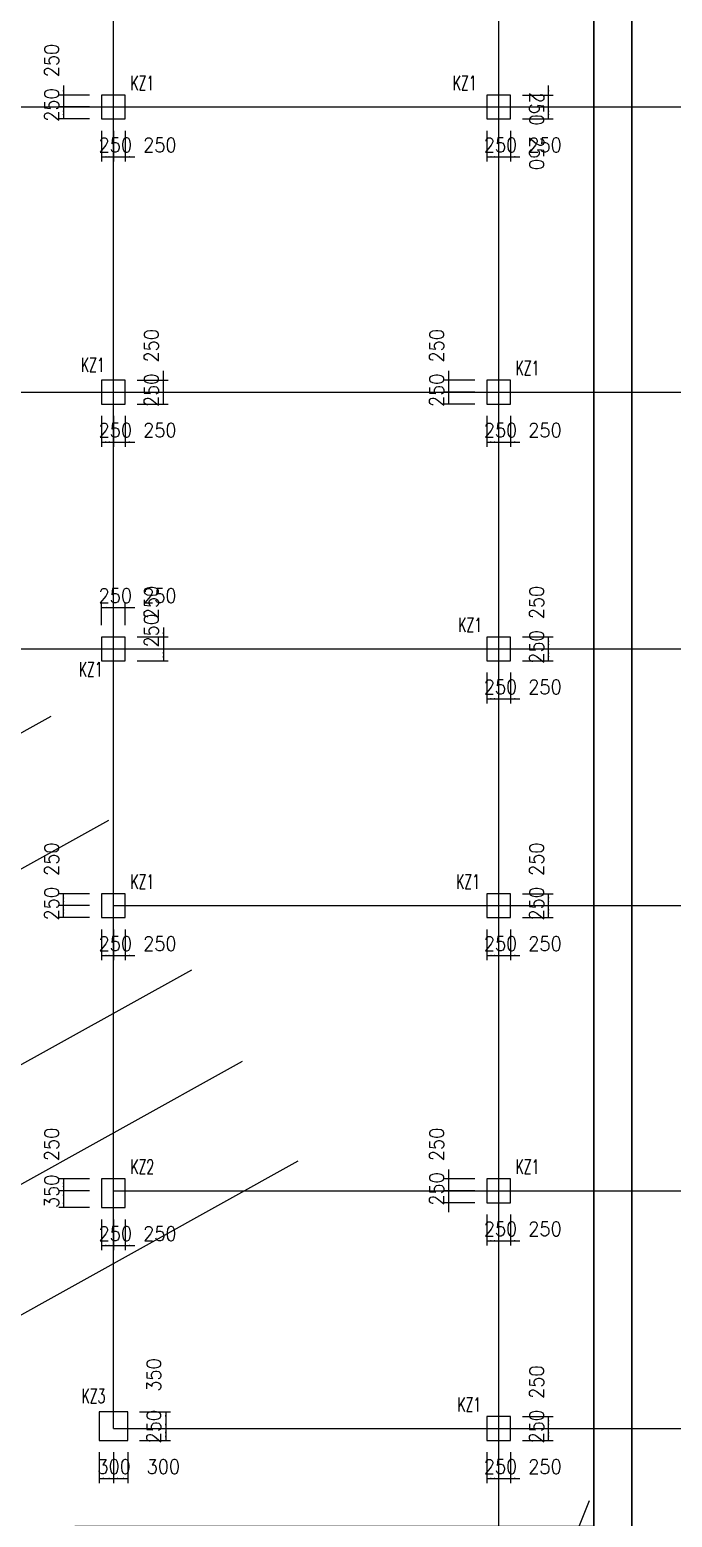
# Model space of a CAD drawing. Extents: x 387171 to 699106, y 11966 to 245688.
# Drawn here: x 522899 to 536410, y 98222 to 129511 of the extents above; entities that cross this region are included whole.
import ezdxf

# ---------------------------------------------------------------- set-up
doc = ezdxf.new("R2010")
doc.units = 0
doc.header["$LTSCALE"] = 100
doc.header["$MEASUREMENT"] = 0
for name, color, linetype in [('COLU', 7, 'Continuous'), ('DIM', 3, 'Continuous'), ('DOTE', 253, 'Continuous'), ('h后浇带', 51, 'Continuous'), ('NUM', 7, 'Continuous')]:
    doc.layers.add(name, color=color, linetype=linetype)
doc.styles.get("Standard").update_dxf_attribs({"font": 'standard'})
doc.dimstyles.get("Standard").update_dxf_attribs({"dimtxt": 300, "dimasz": 100, "dimexe": 100, "dimexo": 250, "dimgap": 100, "dimtad": 0, "dimtoh": 1, "dimdec": 0, "dimdsep": 46, "dimcen": 0.09, "dimclrt": 7, "dimadec": 0, "dimazin": 0, "dimtfac": 1, "dimtdec": 4, "dimtofl": 0, "dimtmove": 0, "dimatfit": 3, "dimfxl": 1, "dimtolj": 1, "dimtzin": 0, "dimarcsym": 0})

# ---------------------------------------------------------------- blocks, each defined once
blk = doc.blocks.new('*D3805')
at = {"layer": 'DIM', "color": 0, "linetype": 'ByBlock', "lineweight": -2}
for p, q in [((523608, 128338), (523608, 127688)), ((524158, 128138), (523508, 128138)), ((524158, 127888), (523508, 127888))]:
    blk.add_line(p, q, dxfattribs=at)
for points in [[(523608, 128138), (523591, 128238), (523625, 128238)], [(523608, 127888), (523625, 127788), (523591, 127788)]]:
    blk.add_solid(points, dxfattribs=at)
at = {"layer": 'DIM', "color": 7, "linetype": 'Continuous', "lineweight": -2, "insert": (523358, 128864), "char_height": 300, "width": 566.67, "attachment_point": 5, "rotation": 90}
blk.add_mtext('250', dxfattribs=at)
blk = doc.blocks.new('*D125')
at = {"layer": 'DIM', "color": 0, "linetype": 'ByBlock', "lineweight": -2}
for p, q in [((524158, 127888), (523508, 127888)), ((523608, 127888), (523608, 127638)), ((524158, 127638), (523508, 127638))]:
    blk.add_line(p, q, dxfattribs=at)
for points in [[(523608, 127888), (523625, 127788), (523591, 127788)], [(523608, 127638), (523591, 127738), (523625, 127738)]]:
    blk.add_solid(points, dxfattribs=at)
at = {"layer": 'DIM', "color": 7, "linetype": 'Continuous', "lineweight": -2, "insert": (523358, 127928), "char_height": 300, "width": 566.67, "attachment_point": 5, "rotation": 90}
blk.add_mtext('250', dxfattribs=at)
blk = doc.blocks.new('*D318')
at = {"layer": 'DIM', "color": 0, "linetype": 'ByBlock', "lineweight": -2}
for p, q in [((524408, 127388), (524408, 126738)), ((524658, 127388), (524658, 126738)), ((524408, 126838), (524658, 126838))]:
    blk.add_line(p, q, dxfattribs=at)
for points in [[(524408, 126838), (524508, 126855), (524508, 126821)], [(524658, 126838), (524558, 126821), (524558, 126855)]]:
    blk.add_solid(points, dxfattribs=at)
at = {"layer": 'DIM', "color": 7, "linetype": 'Continuous', "lineweight": -2, "insert": (524698, 127088), "char_height": 300, "width": 566.67, "attachment_point": 5}
blk.add_mtext('250', dxfattribs=at)
blk = doc.blocks.new('*D4493')
at = {"layer": 'DIM', "color": 0, "linetype": 'ByBlock', "lineweight": -2}
for p, q in [((524658, 127388), (524658, 126738)), ((524908, 127388), (524908, 126738)), ((524458, 126838), (525108, 126838))]:
    blk.add_line(p, q, dxfattribs=at)
for points in [[(524658, 126838), (524558, 126821), (524558, 126855)], [(524908, 126838), (525008, 126855), (525008, 126821)]]:
    blk.add_solid(points, dxfattribs=at)
at = {"layer": 'DIM', "color": 7, "linetype": 'Continuous', "lineweight": -2, "insert": (525634, 127088), "char_height": 300, "width": 566.67, "attachment_point": 5}
blk.add_mtext('250', dxfattribs=at)
blk = doc.blocks.new('*D819')
at = {"layer": 'DIM', "color": 0, "linetype": 'ByBlock', "lineweight": -2}
for p, q in [((532508, 127388), (532508, 126738)), ((532758, 127388), (532758, 126738)), ((532508, 126838), (532758, 126838))]:
    blk.add_line(p, q, dxfattribs=at)
for points in [[(532508, 126838), (532608, 126855), (532608, 126821)], [(532758, 126838), (532658, 126821), (532658, 126855)]]:
    blk.add_solid(points, dxfattribs=at)
at = {"layer": 'DIM', "color": 7, "linetype": 'Continuous', "lineweight": -2, "insert": (532798, 127088), "char_height": 300, "width": 566.67, "attachment_point": 5}
blk.add_mtext('250', dxfattribs=at)
blk = doc.blocks.new('*D449')
at = {"layer": 'DIM', "color": 0, "linetype": 'ByBlock', "lineweight": -2}
for p, q in [((532758, 127388), (532758, 126738)), ((533008, 127388), (533008, 126738)), ((532558, 126838), (533208, 126838))]:
    blk.add_line(p, q, dxfattribs=at)
for points in [[(532758, 126838), (532658, 126821), (532658, 126855)], [(533008, 126838), (533108, 126855), (533108, 126821)]]:
    blk.add_solid(points, dxfattribs=at)
at = {"layer": 'DIM', "color": 7, "linetype": 'Continuous', "lineweight": -2, "insert": (533734, 127088), "char_height": 300, "width": 566.67, "attachment_point": 5}
blk.add_mtext('250', dxfattribs=at)
blk = doc.blocks.new('*D1213')
at = {"layer": 'DIM', "color": 0, "linetype": 'ByBlock', "lineweight": -2}
for p, q in [((533258, 127888), (533908, 127888)), ((533808, 127638), (533808, 127888)), ((533258, 127638), (533908, 127638))]:
    blk.add_line(p, q, dxfattribs=at)
for points in [[(533808, 127888), (533825, 127788), (533791, 127788)], [(533808, 127638), (533791, 127738), (533825, 127738)]]:
    blk.add_solid(points, dxfattribs=at)
at = {"layer": 'DIM', "color": 7, "linetype": 'Continuous', "lineweight": -2, "insert": (533558, 126912), "char_height": 300, "width": 566.67, "attachment_point": 5, "rotation": 270}
blk.add_mtext('250', dxfattribs=at)
blk = doc.blocks.new('*D959')
at = {"layer": 'DIM', "color": 0, "linetype": 'ByBlock', "lineweight": -2}
for p, q in [((533808, 127688), (533808, 128338)), ((533258, 128138), (533908, 128138)), ((533258, 127888), (533908, 127888))]:
    blk.add_line(p, q, dxfattribs=at)
for points in [[(533808, 128138), (533791, 128238), (533825, 128238)], [(533808, 127888), (533825, 127788), (533791, 127788)]]:
    blk.add_solid(points, dxfattribs=at)
at = {"layer": 'DIM', "color": 7, "linetype": 'Continuous', "lineweight": -2, "insert": (533558, 127848), "char_height": 300, "width": 566.67, "attachment_point": 5, "rotation": 270}
blk.add_mtext('250', dxfattribs=at)
blk = doc.blocks.new('*D3702')
at = {"layer": 'DIM', "color": 0, "linetype": 'ByBlock', "lineweight": -2}
for p, q in [((524408, 121388), (524408, 120738)), ((524658, 121388), (524658, 120738)), ((524408, 120838), (524658, 120838))]:
    blk.add_line(p, q, dxfattribs=at)
for points in [[(524408, 120838), (524508, 120855), (524508, 120821)], [(524658, 120838), (524558, 120821), (524558, 120855)]]:
    blk.add_solid(points, dxfattribs=at)
at = {"layer": 'DIM', "color": 7, "linetype": 'Continuous', "lineweight": -2, "insert": (524698, 121088), "char_height": 300, "width": 566.67, "attachment_point": 5}
blk.add_mtext('250', dxfattribs=at)
blk = doc.blocks.new('*D3885')
at = {"layer": 'DIM', "color": 0, "linetype": 'ByBlock', "lineweight": -2}
for p, q in [((524658, 121388), (524658, 120738)), ((524908, 121388), (524908, 120738)), ((524458, 120838), (525108, 120838))]:
    blk.add_line(p, q, dxfattribs=at)
for points in [[(524658, 120838), (524558, 120821), (524558, 120855)], [(524908, 120838), (525008, 120855), (525008, 120821)]]:
    blk.add_solid(points, dxfattribs=at)
at = {"layer": 'DIM', "color": 7, "linetype": 'Continuous', "lineweight": -2, "insert": (525634, 121088), "char_height": 300, "width": 566.67, "attachment_point": 5}
blk.add_mtext('250', dxfattribs=at)
blk = doc.blocks.new('*D3645')
at = {"layer": 'DIM', "color": 0, "linetype": 'ByBlock', "lineweight": -2}
for p, q in [((525158, 121888), (525808, 121888)), ((525708, 121638), (525708, 121888)), ((525158, 121638), (525808, 121638))]:
    blk.add_line(p, q, dxfattribs=at)
for points in [[(525708, 121888), (525725, 121788), (525691, 121788)], [(525708, 121638), (525691, 121738), (525725, 121738)]]:
    blk.add_solid(points, dxfattribs=at)
at = {"layer": 'DIM', "color": 7, "linetype": 'Continuous', "lineweight": -2, "insert": (525458, 121928), "char_height": 300, "width": 566.67, "attachment_point": 5, "rotation": 90}
blk.add_mtext('250', dxfattribs=at)
blk = doc.blocks.new('*D4390')
at = {"layer": 'DIM', "color": 0, "linetype": 'ByBlock', "lineweight": -2}
for p, q in [((525158, 122138), (525808, 122138)), ((525708, 121688), (525708, 122338)), ((525158, 121888), (525808, 121888))]:
    blk.add_line(p, q, dxfattribs=at)
for points in [[(525708, 122138), (525691, 122238), (525725, 122238)], [(525708, 121888), (525725, 121788), (525691, 121788)]]:
    blk.add_solid(points, dxfattribs=at)
at = {"layer": 'DIM', "color": 7, "linetype": 'Continuous', "lineweight": -2, "insert": (525458, 122864), "char_height": 300, "width": 566.67, "attachment_point": 5, "rotation": 90}
blk.add_mtext('250', dxfattribs=at)
blk = doc.blocks.new('*D4157')
at = {"layer": 'DIM', "color": 0, "linetype": 'ByBlock', "lineweight": -2}
for p, q in [((532258, 122138), (531608, 122138)), ((531708, 122338), (531708, 121688)), ((532258, 121888), (531608, 121888))]:
    blk.add_line(p, q, dxfattribs=at)
for points in [[(531708, 122138), (531691, 122238), (531725, 122238)], [(531708, 121888), (531725, 121788), (531691, 121788)]]:
    blk.add_solid(points, dxfattribs=at)
at = {"layer": 'DIM', "color": 7, "linetype": 'Continuous', "lineweight": -2, "insert": (531458, 122864), "char_height": 300, "width": 566.67, "attachment_point": 5, "rotation": 90}
blk.add_mtext('250', dxfattribs=at)
blk = doc.blocks.new('*D350')
at = {"layer": 'DIM', "color": 0, "linetype": 'ByBlock', "lineweight": -2}
for p, q in [((532258, 121888), (531608, 121888)), ((531708, 121888), (531708, 121638)), ((532258, 121638), (531608, 121638))]:
    blk.add_line(p, q, dxfattribs=at)
for points in [[(531708, 121888), (531725, 121788), (531691, 121788)], [(531708, 121638), (531691, 121738), (531725, 121738)]]:
    blk.add_solid(points, dxfattribs=at)
at = {"layer": 'DIM', "color": 7, "linetype": 'Continuous', "lineweight": -2, "insert": (531458, 121928), "char_height": 300, "width": 566.67, "attachment_point": 5, "rotation": 90}
blk.add_mtext('250', dxfattribs=at)
blk = doc.blocks.new('*D4525')
at = {"layer": 'DIM', "color": 0, "linetype": 'ByBlock', "lineweight": -2}
for p, q in [((532508, 121388), (532508, 120738)), ((532758, 121388), (532758, 120738)), ((532508, 120838), (532758, 120838))]:
    blk.add_line(p, q, dxfattribs=at)
for points in [[(532508, 120838), (532608, 120855), (532608, 120821)], [(532758, 120838), (532658, 120821), (532658, 120855)]]:
    blk.add_solid(points, dxfattribs=at)
at = {"layer": 'DIM', "color": 7, "linetype": 'Continuous', "lineweight": -2, "insert": (532798, 121088), "char_height": 300, "width": 566.67, "attachment_point": 5}
blk.add_mtext('250', dxfattribs=at)
blk = doc.blocks.new('*D833')
at = {"layer": 'DIM', "color": 0, "linetype": 'ByBlock', "lineweight": -2}
for p, q in [((532758, 121388), (532758, 120738)), ((533008, 121388), (533008, 120738)), ((532558, 120838), (533208, 120838))]:
    blk.add_line(p, q, dxfattribs=at)
for points in [[(532758, 120838), (532658, 120821), (532658, 120855)], [(533008, 120838), (533108, 120855), (533108, 120821)]]:
    blk.add_solid(points, dxfattribs=at)
at = {"layer": 'DIM', "color": 7, "linetype": 'Continuous', "lineweight": -2, "insert": (533734, 121088), "char_height": 300, "width": 566.67, "attachment_point": 5}
blk.add_mtext('250', dxfattribs=at)
blk = doc.blocks.new('*D1030')
at = {"layer": 'DIM', "color": 0, "linetype": 'ByBlock', "lineweight": -2}
for p, q in [((525158, 116738), (525808, 116738)), ((525708, 116938), (525708, 116288)), ((525158, 116488), (525808, 116488))]:
    blk.add_line(p, q, dxfattribs=at)
for points in [[(525708, 116738), (525691, 116838), (525725, 116838)], [(525708, 116488), (525725, 116388), (525691, 116388)]]:
    blk.add_solid(points, dxfattribs=at)
at = {"layer": 'DIM', "color": 7, "linetype": 'Continuous', "lineweight": -2, "insert": (525458, 117464), "char_height": 300, "width": 566.67, "attachment_point": 5, "rotation": 90}
blk.add_mtext('250', dxfattribs=at)
blk = doc.blocks.new('*D657')
at = {"layer": 'DIM', "color": 0, "linetype": 'ByBlock', "lineweight": -2}
for p, q in [((525158, 116488), (525808, 116488)), ((525708, 116488), (525708, 116238)), ((525158, 116238), (525808, 116238))]:
    blk.add_line(p, q, dxfattribs=at)
for points in [[(525708, 116488), (525725, 116388), (525691, 116388)], [(525708, 116238), (525691, 116338), (525725, 116338)]]:
    blk.add_solid(points, dxfattribs=at)
at = {"layer": 'DIM', "color": 7, "linetype": 'Continuous', "lineweight": -2, "insert": (525458, 116871), "char_height": 300, "width": 566.67, "attachment_point": 5, "rotation": 90}
blk.add_mtext('250', dxfattribs=at)
blk = doc.blocks.new('*D1551')
at = {"layer": 'DIM', "color": 0, "linetype": 'ByBlock', "lineweight": -2}
for p, q in [((524408, 116988), (524408, 117456)), ((524408, 117356), (524658, 117356)), ((524658, 116988), (524658, 117456))]:
    blk.add_line(p, q, dxfattribs=at)
for points in [[(524408, 117356), (524508, 117373), (524508, 117340)], [(524658, 117356), (524558, 117340), (524558, 117373)]]:
    blk.add_solid(points, dxfattribs=at)
at = {"layer": 'DIM', "color": 7, "linetype": 'Continuous', "lineweight": -2, "insert": (524698, 117606), "char_height": 300, "width": 566.67, "attachment_point": 5}
blk.add_mtext('250', dxfattribs=at)
blk = doc.blocks.new('*D1171')
at = {"layer": 'DIM', "color": 0, "linetype": 'ByBlock', "lineweight": -2}
for p, q in [((524458, 117356), (525108, 117356)), ((524658, 116988), (524658, 117456)), ((524908, 116988), (524908, 117456))]:
    blk.add_line(p, q, dxfattribs=at)
for points in [[(524658, 117356), (524558, 117340), (524558, 117373)], [(524908, 117356), (525008, 117373), (525008, 117340)]]:
    blk.add_solid(points, dxfattribs=at)
at = {"layer": 'DIM', "color": 7, "linetype": 'Continuous', "lineweight": -2, "insert": (525634, 117606), "char_height": 300, "width": 566.67, "attachment_point": 5}
blk.add_mtext('250', dxfattribs=at)
blk = doc.blocks.new('*D2079')
at = {"layer": 'DIM', "color": 0, "linetype": 'ByBlock', "lineweight": -2}
for p, q in [((532508, 115988), (532508, 115338)), ((532758, 115988), (532758, 115338)), ((532508, 115438), (532758, 115438))]:
    blk.add_line(p, q, dxfattribs=at)
for points in [[(532508, 115438), (532608, 115455), (532608, 115421)], [(532758, 115438), (532658, 115421), (532658, 115455)]]:
    blk.add_solid(points, dxfattribs=at)
at = {"layer": 'DIM', "color": 7, "linetype": 'Continuous', "lineweight": -2, "insert": (532798, 115688), "char_height": 300, "width": 566.67, "attachment_point": 5}
blk.add_mtext('250', dxfattribs=at)
blk = doc.blocks.new('*D1676')
at = {"layer": 'DIM', "color": 0, "linetype": 'ByBlock', "lineweight": -2}
for p, q in [((532758, 115988), (532758, 115338)), ((533008, 115988), (533008, 115338)), ((532558, 115438), (533208, 115438))]:
    blk.add_line(p, q, dxfattribs=at)
for points in [[(532758, 115438), (532658, 115421), (532658, 115455)], [(533008, 115438), (533108, 115455), (533108, 115421)]]:
    blk.add_solid(points, dxfattribs=at)
at = {"layer": 'DIM', "color": 7, "linetype": 'Continuous', "lineweight": -2, "insert": (533734, 115688), "char_height": 300, "width": 566.67, "attachment_point": 5}
blk.add_mtext('250', dxfattribs=at)
blk = doc.blocks.new('*D1882')
at = {"layer": 'DIM', "color": 0, "linetype": 'ByBlock', "lineweight": -2}
for p, q in [((533258, 116488), (533908, 116488)), ((533808, 116238), (533808, 116488)), ((533258, 116238), (533908, 116238))]:
    blk.add_line(p, q, dxfattribs=at)
for points in [[(533808, 116488), (533825, 116388), (533791, 116388)], [(533808, 116238), (533791, 116338), (533825, 116338)]]:
    blk.add_solid(points, dxfattribs=at)
at = {"layer": 'DIM', "color": 7, "linetype": 'Continuous', "lineweight": -2, "insert": (533558, 116528), "char_height": 300, "width": 566.67, "attachment_point": 5, "rotation": 90}
blk.add_mtext('250', dxfattribs=at)
blk = doc.blocks.new('*D2788')
at = {"layer": 'DIM', "color": 0, "linetype": 'ByBlock', "lineweight": -2}
for p, q in [((533258, 116738), (533908, 116738)), ((533808, 116488), (533808, 116738)), ((533258, 116488), (533908, 116488))]:
    blk.add_line(p, q, dxfattribs=at)
for points in [[(533808, 116738), (533825, 116638), (533791, 116638)], [(533808, 116488), (533791, 116588), (533825, 116588)]]:
    blk.add_solid(points, dxfattribs=at)
at = {"layer": 'DIM', "color": 7, "linetype": 'Continuous', "lineweight": -2, "insert": (533558, 117464), "char_height": 300, "width": 566.67, "attachment_point": 5, "rotation": 90}
blk.add_mtext('250', dxfattribs=at)
blk = doc.blocks.new('*D2791')
at = {"layer": 'DIM', "color": 0, "linetype": 'ByBlock', "lineweight": -2}
for p, q in [((524408, 110588), (524408, 109938)), ((524658, 110588), (524658, 109938)), ((524408, 110038), (524658, 110038))]:
    blk.add_line(p, q, dxfattribs=at)
for points in [[(524408, 110038), (524508, 110055), (524508, 110021)], [(524658, 110038), (524558, 110021), (524558, 110055)]]:
    blk.add_solid(points, dxfattribs=at)
at = {"layer": 'DIM', "color": 7, "linetype": 'Continuous', "lineweight": -2, "insert": (524698, 110288), "char_height": 300, "width": 566.67, "attachment_point": 5}
blk.add_mtext('250', dxfattribs=at)
blk = doc.blocks.new('*D2537')
at = {"layer": 'DIM', "color": 0, "linetype": 'ByBlock', "lineweight": -2}
for p, q in [((524658, 110588), (524658, 109938)), ((524908, 110588), (524908, 109938)), ((524458, 110038), (525108, 110038))]:
    blk.add_line(p, q, dxfattribs=at)
for points in [[(524658, 110038), (524558, 110021), (524558, 110055)], [(524908, 110038), (525008, 110055), (525008, 110021)]]:
    blk.add_solid(points, dxfattribs=at)
at = {"layer": 'DIM', "color": 7, "linetype": 'Continuous', "lineweight": -2, "insert": (525634, 110288), "char_height": 300, "width": 566.67, "attachment_point": 5}
blk.add_mtext('250', dxfattribs=at)
blk = doc.blocks.new('*D3299')
at = {"layer": 'DIM', "color": 0, "linetype": 'ByBlock', "lineweight": -2}
for p, q in [((524158, 111088), (523508, 111088)), ((523608, 110838), (523608, 111088)), ((524158, 110838), (523508, 110838))]:
    blk.add_line(p, q, dxfattribs=at)
for points in [[(523608, 111088), (523625, 110988), (523591, 110988)], [(523608, 110838), (523591, 110938), (523625, 110938)]]:
    blk.add_solid(points, dxfattribs=at)
at = {"layer": 'DIM', "color": 7, "linetype": 'Continuous', "lineweight": -2, "insert": (523358, 111128), "char_height": 300, "width": 566.67, "attachment_point": 5, "rotation": 90}
blk.add_mtext('250', dxfattribs=at)
blk = doc.blocks.new('*D3071')
at = {"layer": 'DIM', "color": 0, "linetype": 'ByBlock', "lineweight": -2}
for p, q in [((524158, 111338), (523508, 111338)), ((524158, 111088), (523508, 111088)), ((523608, 111088), (523608, 111338))]:
    blk.add_line(p, q, dxfattribs=at)
for points in [[(523608, 111338), (523625, 111238), (523591, 111238)], [(523608, 111088), (523591, 111188), (523625, 111188)]]:
    blk.add_solid(points, dxfattribs=at)
at = {"layer": 'DIM', "color": 7, "linetype": 'Continuous', "lineweight": -2, "insert": (523358, 112064), "char_height": 300, "width": 566.67, "attachment_point": 5, "rotation": 90}
blk.add_mtext('250', dxfattribs=at)
blk = doc.blocks.new('*D3254')
at = {"layer": 'DIM', "color": 0, "linetype": 'ByBlock', "lineweight": -2}
for p, q in [((532508, 110588), (532508, 109938)), ((532758, 110588), (532758, 109938)), ((532508, 110038), (532758, 110038))]:
    blk.add_line(p, q, dxfattribs=at)
for points in [[(532508, 110038), (532608, 110055), (532608, 110021)], [(532758, 110038), (532658, 110021), (532658, 110055)]]:
    blk.add_solid(points, dxfattribs=at)
at = {"layer": 'DIM', "color": 7, "linetype": 'Continuous', "lineweight": -2, "insert": (532798, 110288), "char_height": 300, "width": 566.67, "attachment_point": 5}
blk.add_mtext('250', dxfattribs=at)
blk = doc.blocks.new('*D4001')
at = {"layer": 'DIM', "color": 0, "linetype": 'ByBlock', "lineweight": -2}
for p, q in [((532758, 110588), (532758, 109938)), ((533008, 110588), (533008, 109938)), ((532558, 110038), (533208, 110038))]:
    blk.add_line(p, q, dxfattribs=at)
for points in [[(532758, 110038), (532658, 110021), (532658, 110055)], [(533008, 110038), (533108, 110055), (533108, 110021)]]:
    blk.add_solid(points, dxfattribs=at)
at = {"layer": 'DIM', "color": 7, "linetype": 'Continuous', "lineweight": -2, "insert": (533734, 110288), "char_height": 300, "width": 566.67, "attachment_point": 5}
blk.add_mtext('250', dxfattribs=at)
blk = doc.blocks.new('*D3755')
at = {"layer": 'DIM', "color": 0, "linetype": 'ByBlock', "lineweight": -2}
for p, q in [((533258, 111088), (533908, 111088)), ((533808, 110838), (533808, 111088)), ((533258, 110838), (533908, 110838))]:
    blk.add_line(p, q, dxfattribs=at)
for points in [[(533808, 111088), (533825, 110988), (533791, 110988)], [(533808, 110838), (533791, 110938), (533825, 110938)]]:
    blk.add_solid(points, dxfattribs=at)
at = {"layer": 'DIM', "color": 7, "linetype": 'Continuous', "lineweight": -2, "insert": (533558, 111128), "char_height": 300, "width": 566.67, "attachment_point": 5, "rotation": 90}
blk.add_mtext('250', dxfattribs=at)
blk = doc.blocks.new('*D4497')
at = {"layer": 'DIM', "color": 0, "linetype": 'ByBlock', "lineweight": -2}
for p, q in [((533258, 111338), (533908, 111338)), ((533258, 111088), (533908, 111088)), ((533808, 111088), (533808, 111338))]:
    blk.add_line(p, q, dxfattribs=at)
for points in [[(533808, 111338), (533825, 111238), (533791, 111238)], [(533808, 111088), (533791, 111188), (533825, 111188)]]:
    blk.add_solid(points, dxfattribs=at)
at = {"layer": 'DIM', "color": 7, "linetype": 'Continuous', "lineweight": -2, "insert": (533558, 112064), "char_height": 300, "width": 566.67, "attachment_point": 5, "rotation": 90}
blk.add_mtext('250', dxfattribs=at)
blk = doc.blocks.new('*D788')
at = {"layer": 'DIM', "color": 0, "linetype": 'ByBlock', "lineweight": -2}
for p, q in [((524158, 105338), (523508, 105338)), ((523608, 105338), (523608, 105088)), ((524158, 105088), (523508, 105088))]:
    blk.add_line(p, q, dxfattribs=at)
for points in [[(523608, 105338), (523625, 105238), (523591, 105238)], [(523608, 105088), (523591, 105188), (523625, 105188)]]:
    blk.add_solid(points, dxfattribs=at)
at = {"layer": 'DIM', "color": 7, "linetype": 'Continuous', "lineweight": -2, "insert": (523358, 106064), "char_height": 300, "width": 566.67, "attachment_point": 5, "rotation": 90}
blk.add_mtext('250', dxfattribs=at)
blk = doc.blocks.new('*D1702')
at = {"layer": 'DIM', "color": 0, "linetype": 'ByBlock', "lineweight": -2}
for p, q in [((524158, 105088), (523508, 105088)), ((523608, 105088), (523608, 104738)), ((524158, 104738), (523508, 104738))]:
    blk.add_line(p, q, dxfattribs=at)
for points in [[(523608, 105088), (523625, 104988), (523591, 104988)], [(523608, 104738), (523591, 104838), (523625, 104838)]]:
    blk.add_solid(points, dxfattribs=at)
at = {"layer": 'DIM', "color": 7, "linetype": 'Continuous', "lineweight": -2, "insert": (523358, 105078), "char_height": 300, "width": 566.67, "attachment_point": 5, "rotation": 90}
blk.add_mtext('350', dxfattribs=at)
blk = doc.blocks.new('*D1316')
at = {"layer": 'DIM', "color": 0, "linetype": 'ByBlock', "lineweight": -2}
for p, q in [((524408, 104488), (524408, 103838)), ((524658, 104488), (524658, 103838)), ((524408, 103938), (524658, 103938))]:
    blk.add_line(p, q, dxfattribs=at)
for points in [[(524408, 103938), (524508, 103955), (524508, 103921)], [(524658, 103938), (524558, 103921), (524558, 103955)]]:
    blk.add_solid(points, dxfattribs=at)
at = {"layer": 'DIM', "color": 7, "linetype": 'Continuous', "lineweight": -2, "insert": (524698, 104188), "char_height": 300, "width": 566.67, "attachment_point": 5}
blk.add_mtext('250', dxfattribs=at)
blk = doc.blocks.new('*D2239')
at = {"layer": 'DIM', "color": 0, "linetype": 'ByBlock', "lineweight": -2}
for p, q in [((524658, 104488), (524658, 103838)), ((524908, 104488), (524908, 103838)), ((524458, 103938), (525108, 103938))]:
    blk.add_line(p, q, dxfattribs=at)
for points in [[(524658, 103938), (524558, 103921), (524558, 103955)], [(524908, 103938), (525008, 103955), (525008, 103921)]]:
    blk.add_solid(points, dxfattribs=at)
at = {"layer": 'DIM', "color": 7, "linetype": 'Continuous', "lineweight": -2, "insert": (525634, 104188), "char_height": 300, "width": 566.67, "attachment_point": 5}
blk.add_mtext('250', dxfattribs=at)
blk = doc.blocks.new('*D2420')
at = {"layer": 'DIM', "color": 0, "linetype": 'ByBlock', "lineweight": -2}
for p, q in [((525208, 100438), (525858, 100438)), ((525758, 100438), (525758, 100088)), ((525208, 100088), (525858, 100088))]:
    blk.add_line(p, q, dxfattribs=at)
for points in [[(525758, 100438), (525775, 100338), (525741, 100338)], [(525758, 100088), (525741, 100188), (525775, 100188)]]:
    blk.add_solid(points, dxfattribs=at)
at = {"layer": 'DIM', "color": 7, "linetype": 'Continuous', "lineweight": -2, "insert": (525508, 101214), "char_height": 300, "width": 566.67, "attachment_point": 5, "rotation": 90}
blk.add_mtext('350', dxfattribs=at)
blk = doc.blocks.new('*D2040')
at = {"layer": 'DIM', "color": 0, "linetype": 'ByBlock', "lineweight": -2}
for p, q in [((525208, 100088), (525858, 100088)), ((525208, 99838), (525858, 99838)), ((525758, 100088), (525758, 99838))]:
    blk.add_line(p, q, dxfattribs=at)
for points in [[(525758, 100088), (525775, 99988), (525741, 99988)], [(525758, 99838), (525741, 99938), (525775, 99938)]]:
    blk.add_solid(points, dxfattribs=at)
at = {"layer": 'DIM', "color": 7, "linetype": 'Continuous', "lineweight": -2, "insert": (525508, 100128), "char_height": 300, "width": 566.67, "attachment_point": 5, "rotation": 90}
blk.add_mtext('250', dxfattribs=at)
blk = doc.blocks.new('*D2936')
at = {"layer": 'DIM', "color": 0, "linetype": 'ByBlock', "lineweight": -2}
for p, q in [((524358, 99588), (524358, 98938)), ((524658, 99588), (524658, 98938)), ((524358, 99038), (524658, 99038))]:
    blk.add_line(p, q, dxfattribs=at)
for points in [[(524358, 99038), (524458, 99055), (524458, 99021)], [(524658, 99038), (524558, 99021), (524558, 99055)]]:
    blk.add_solid(points, dxfattribs=at)
at = {"layer": 'DIM', "color": 7, "linetype": 'Continuous', "lineweight": -2, "insert": (524673, 99288), "char_height": 300, "width": 566.67, "attachment_point": 5}
blk.add_mtext('300', dxfattribs=at)
blk = doc.blocks.new('*D2538')
at = {"layer": 'DIM', "color": 0, "linetype": 'ByBlock', "lineweight": -2}
for p, q in [((524658, 99588), (524658, 98938)), ((524958, 99588), (524958, 98938)), ((524658, 99038), (524958, 99038))]:
    blk.add_line(p, q, dxfattribs=at)
for points in [[(524658, 99038), (524758, 99055), (524758, 99021)], [(524958, 99038), (524858, 99021), (524858, 99055)]]:
    blk.add_solid(points, dxfattribs=at)
at = {"layer": 'DIM', "color": 7, "linetype": 'Continuous', "lineweight": -2, "insert": (525709, 99288), "char_height": 300, "width": 566.67, "attachment_point": 5}
blk.add_mtext('300', dxfattribs=at)
blk = doc.blocks.new('*D938')
at = {"layer": 'DIM', "color": 0, "linetype": 'ByBlock', "lineweight": -2}
for p, q in [((531708, 105538), (531708, 104888)), ((532258, 105338), (531608, 105338)), ((532258, 105088), (531608, 105088))]:
    blk.add_line(p, q, dxfattribs=at)
for points in [[(531708, 105338), (531691, 105438), (531725, 105438)], [(531708, 105088), (531725, 104988), (531691, 104988)]]:
    blk.add_solid(points, dxfattribs=at)
at = {"layer": 'DIM', "color": 7, "linetype": 'Continuous', "lineweight": -2, "insert": (531458, 106064), "char_height": 300, "width": 566.67, "attachment_point": 5, "rotation": 90}
blk.add_mtext('250', dxfattribs=at)
blk = doc.blocks.new('*D1704')
at = {"layer": 'DIM', "color": 0, "linetype": 'ByBlock', "lineweight": -2}
for p, q in [((531708, 105288), (531708, 104638)), ((532258, 105088), (531608, 105088)), ((532258, 104838), (531608, 104838))]:
    blk.add_line(p, q, dxfattribs=at)
for points in [[(531708, 105088), (531691, 105188), (531725, 105188)], [(531708, 104838), (531725, 104738), (531691, 104738)]]:
    blk.add_solid(points, dxfattribs=at)
at = {"layer": 'DIM', "color": 7, "linetype": 'Continuous', "lineweight": -2, "insert": (531458, 105128), "char_height": 300, "width": 566.67, "attachment_point": 5, "rotation": 90}
blk.add_mtext('250', dxfattribs=at)
blk = doc.blocks.new('*D1320')
at = {"layer": 'DIM', "color": 0, "linetype": 'ByBlock', "lineweight": -2}
for p, q in [((532508, 104588), (532508, 103938)), ((532758, 104588), (532758, 103938)), ((532508, 104038), (532758, 104038))]:
    blk.add_line(p, q, dxfattribs=at)
for points in [[(532508, 104038), (532608, 104055), (532608, 104021)], [(532758, 104038), (532658, 104021), (532658, 104055)]]:
    blk.add_solid(points, dxfattribs=at)
at = {"layer": 'DIM', "color": 7, "linetype": 'Continuous', "lineweight": -2, "insert": (532798, 104288), "char_height": 300, "width": 566.67, "attachment_point": 5}
blk.add_mtext('250', dxfattribs=at)
blk = doc.blocks.new('*D2242')
at = {"layer": 'DIM', "color": 0, "linetype": 'ByBlock', "lineweight": -2}
for p, q in [((532758, 104588), (532758, 103938)), ((533008, 104588), (533008, 103938)), ((532558, 104038), (533208, 104038))]:
    blk.add_line(p, q, dxfattribs=at)
for points in [[(532758, 104038), (532658, 104021), (532658, 104055)], [(533008, 104038), (533108, 104055), (533108, 104021)]]:
    blk.add_solid(points, dxfattribs=at)
at = {"layer": 'DIM', "color": 7, "linetype": 'Continuous', "lineweight": -2, "insert": (533734, 104288), "char_height": 300, "width": 566.67, "attachment_point": 5}
blk.add_mtext('250', dxfattribs=at)
blk = doc.blocks.new('*D2424')
at = {"layer": 'DIM', "color": 0, "linetype": 'ByBlock', "lineweight": -2}
for p, q in [((532508, 99588), (532508, 98938)), ((532758, 99588), (532758, 98938)), ((532508, 99038), (532758, 99038))]:
    blk.add_line(p, q, dxfattribs=at)
for points in [[(532508, 99038), (532608, 99055), (532608, 99021)], [(532758, 99038), (532658, 99021), (532658, 99055)]]:
    blk.add_solid(points, dxfattribs=at)
at = {"layer": 'DIM', "color": 7, "linetype": 'Continuous', "lineweight": -2, "insert": (532798, 99288), "char_height": 300, "width": 566.67, "attachment_point": 5}
blk.add_mtext('250', dxfattribs=at)
blk = doc.blocks.new('*D2182')
at = {"layer": 'DIM', "color": 0, "linetype": 'ByBlock', "lineweight": -2}
for p, q in [((532758, 99588), (532758, 98938)), ((533008, 99588), (533008, 98938)), ((532558, 99038), (533208, 99038))]:
    blk.add_line(p, q, dxfattribs=at)
for points in [[(532758, 99038), (532658, 99021), (532658, 99055)], [(533008, 99038), (533108, 99055), (533108, 99021)]]:
    blk.add_solid(points, dxfattribs=at)
at = {"layer": 'DIM', "color": 7, "linetype": 'Continuous', "lineweight": -2, "insert": (533734, 99288), "char_height": 300, "width": 566.67, "attachment_point": 5}
blk.add_mtext('250', dxfattribs=at)
blk = doc.blocks.new('*D2939')
at = {"layer": 'DIM', "color": 0, "linetype": 'ByBlock', "lineweight": -2}
for p, q in [((533258, 100088), (533908, 100088)), ((533258, 99838), (533908, 99838)), ((533808, 99838), (533808, 100088))]:
    blk.add_line(p, q, dxfattribs=at)
for points in [[(533808, 100088), (533825, 99988), (533791, 99988)], [(533808, 99838), (533791, 99938), (533825, 99938)]]:
    blk.add_solid(points, dxfattribs=at)
at = {"layer": 'DIM', "color": 7, "linetype": 'Continuous', "lineweight": -2, "insert": (533558, 100128), "char_height": 300, "width": 566.67, "attachment_point": 5, "rotation": 90}
blk.add_mtext('250', dxfattribs=at)
blk = doc.blocks.new('*D2542')
at = {"layer": 'DIM', "color": 0, "linetype": 'ByBlock', "lineweight": -2}
for p, q in [((533258, 100338), (533908, 100338)), ((533808, 100088), (533808, 100338)), ((533258, 100088), (533908, 100088))]:
    blk.add_line(p, q, dxfattribs=at)
for points in [[(533808, 100338), (533825, 100238), (533791, 100238)], [(533808, 100088), (533791, 100188), (533825, 100188)]]:
    blk.add_solid(points, dxfattribs=at)
at = {"layer": 'DIM', "color": 7, "linetype": 'Continuous', "lineweight": -2, "insert": (533558, 101064), "char_height": 300, "width": 566.67, "attachment_point": 5, "rotation": 90}
blk.add_mtext('250', dxfattribs=at)
blk = doc.blocks.new('后浇带现场')
at = {"color": 6, "lineweight": 30}
for points in [[(662200, 674230), (718557, 674230), (718557, 624270), (707583, 624270), (707286, 620897), (700215, 616964), (698139, 620873), (664797, 619534)], [(662200, 673430), (717757, 673430), (717757, 625070), (706851, 625070), (706526, 621390), (700538, 618060), (698609, 621692), (664765, 620333)]]:
    blk.add_lwpolyline(points, dxfattribs=at)
at = {"layer": 'h后浇带', "color": 1}
blk.add_line((718557, 685030), (718557, 651530), dxfattribs=at)

msp = doc.modelspace()

# ---------------------------------------------------------------- linework, layer by layer
at = {"layer": 'COLU'}
for points in [[(524408.1, 127637.9), (524908.1, 127637.9), (524908.1, 128137.9), (524408.1, 128137.9)], [(532508.1, 127637.9), (533008.1, 127637.9), (533008.1, 128137.9), (532508.1, 128137.9)], [(524408.1, 121637.9), (524908.1, 121637.9), (524908.1, 122137.9), (524408.1, 122137.9)], [(532508.1, 121637.9), (533008.1, 121637.9), (533008.1, 122137.9), (532508.1, 122137.9)], [(524408.1, 116237.9), (524908.1, 116237.9), (524908.1, 116737.9), (524408.1, 116737.9)], [(532508.1, 116237.9), (533008.1, 116237.9), (533008.1, 116737.9), (532508.1, 116737.9)], [(524408.1, 110837.9), (524908.1, 110837.9), (524908.1, 111337.9), (524408.1, 111337.9)], [(532508.1, 110837.9), (533008.1, 110837.9), (533008.1, 111337.9), (532508.1, 111337.9)], [(524408.1, 104737.9), (524908.1, 104737.9), (524908.1, 105337.9), (524408.1, 105337.9)], [(532508.1, 104837.9), (533008.1, 104837.9), (533008.1, 105337.9), (532508.1, 105337.9)], [(524358.1, 99837.9), (524958.1, 99837.9), (524958.1, 100437.9), (524358.1, 100437.9)], [(532508.1, 99837.9), (533008.1, 99837.9), (533008.1, 100337.9), (532508.1, 100337.9)]]:
    msp.add_lwpolyline(points, close=True, dxfattribs=at)
at = {"layer": 'DOTE'}
for p, q in [((532758, 238913.1), (532758.2, 95505.2)), ((524658.1, 100087.9), (524658.1, 155487.9)), ((510308.1, 127887.9), (579258.1, 127887.9)), ((516558.1, 121887.9), (579258.1, 121887.9)), ((518658.1, 116487.9), (596358.1, 116487.9)), ((523339.4, 115064.1), (499320.8, 101725.4)), ((524551.6, 112881.2), (516517.8, 108413.1)), ((524658.1, 111087.9), (596358.1, 111087.9)), ((526300.9, 109731.2), (502282.3, 96392.6)), ((527369, 107807.9), (520381.5, 103927.4)), ((528534.2, 105709.7), (504515.6, 92371.1)), ((524658.1, 105087.9), (587358.1, 105087.9)), ((524658.1, 100087.9), (587358.1, 100087.9)), ((534664, 98568.3), (532506.8, 93216.7))]:
    msp.add_line(p, q, dxfattribs=at)

# ---------------------------------------------------------------- block references
at = {"color": 3, "lineweight": 30}
msp.add_blockref('后浇带现场', (-182998.7, -527042.1), dxfattribs=at)

# ---------------------------------------------------------------- texts
at = {"layer": 'NUM', "color": 200, "width": 0.7}
for s, p in [('KZ1', (525014.1, 128244)), ('KZ1', (531794.3, 128244)), ('KZ1', (523975.4, 122313.7)), ('KZ1', (533114.1, 122244)), ('KZ1', (531909.4, 116844)), ('KZ1', (523930.5, 115906.4)), ('KZ1', (525014.1, 111444)), ('KZ1', (531864.8, 111444)), ('KZ2', (525014.1, 105444)), ('KZ1', (533114.1, 105444)), ('KZ3', (523987.6, 100622.4)), ('KZ1', (531890.3, 100444))]:
    msp.add_text(s, height=300, dxfattribs=at).set_placement(p)

# ---------------------------------------------------------------- dimensions: what is measured, and where the dimension line sits
at = {"layer": 'DIM', "color": 200}
for p1, p2, distance, picture, middle in [((524408.1, 128137.9), (524408.1, 127887.9), -800, '*D3805', (523358.1, 128356)), ((533008.1, 127887.9), (533008.1, 128137.9), -800, '*D959', (533558.1, 128356)), ((524408.1, 127887.9), (524408.1, 127637.9), -800, '*D125', (523358.1, 127419.9)), ((533008.1, 127637.9), (533008.1, 127887.9), -800, '*D1213', (533558.1, 127419.9)), ((524408.1, 127637.9), (524658.1, 127637.9), -800, '*D318', (524190, 127087.9)), ((524658.1, 127637.9), (524908.1, 127637.9), -800, '*D4493', (525126.1, 127087.9)), ((532508.1, 127637.9), (532758.1, 127637.9), -800, '*D819', (532290, 127087.9)), ((532758.1, 127637.9), (533008.1, 127637.9), -800, '*D449', (533226.1, 127087.9)), ((524908.1, 121887.9), (524908.1, 122137.9), -800, '*D4390', (525458.1, 122356)), ((532508.1, 122137.9), (532508.1, 121887.9), -800, '*D4157', (531458.1, 122356)), ((524908.1, 121637.9), (524908.1, 121887.9), -800, '*D3645', (525458.1, 121419.9)), ((532508.1, 121887.9), (532508.1, 121637.9), -800, '*D350', (531458.1, 121419.9)), ((524408.1, 121637.9), (524658.1, 121637.9), -800, '*D3702', (524190, 121087.9)), ((524658.1, 121637.9), (524908.1, 121637.9), -800, '*D3885', (525126.1, 121087.9)), ((532508.1, 121637.9), (532758.1, 121637.9), -800, '*D4525', (532290, 121087.9)), ((532758.1, 121637.9), (533008.1, 121637.9), -800, '*D833', (533226.1, 121087.9)), ((524408.1, 116737.9), (524658.1, 116737.9), 618.5, '*D1551', (524190, 117606.5)), ((524658.1, 116737.9), (524908.1, 116737.9), 618.5, '*D1171', (525126.1, 117606.5)), ((524908.1, 116737.9), (524908.1, 116487.9), 800, '*D1030', (525458.1, 116956)), ((533008.1, 116487.9), (533008.1, 116737.9), -800, '*D2788', (533558.1, 116956)), ((524908.1, 116487.9), (524908.1, 116237.9), 800, '*D657', (525458.1, 116362.9)), ((533008.1, 116237.9), (533008.1, 116487.9), -800, '*D1882', (533558.1, 116019.9)), ((532508.1, 116237.9), (532758.1, 116237.9), -800, '*D2079', (532290, 115687.9)), ((532758.1, 116237.9), (533008.1, 116237.9), -800, '*D1676', (533226.1, 115687.9)), ((524408.1, 111087.9), (524408.1, 111337.9), 800, '*D3071', (523358.1, 111556)), ((533008.1, 111087.9), (533008.1, 111337.9), -800, '*D4497', (533558.1, 111556)), ((524408.1, 110837.9), (524408.1, 111087.9), 800, '*D3299', (523358.1, 110619.9)), ((533008.1, 110837.9), (533008.1, 111087.9), -800, '*D3755', (533558.1, 110619.9)), ((524408.1, 110837.9), (524658.1, 110837.9), -800, '*D2791', (524190, 110287.9)), ((524658.1, 110837.9), (524908.1, 110837.9), -800, '*D2537', (525126.1, 110287.9)), ((532508.1, 110837.9), (532758.1, 110837.9), -800, '*D3254', (532290, 110287.9)), ((532758.1, 110837.9), (533008.1, 110837.9), -800, '*D4001', (533226.1, 110287.9)), ((524408.1, 105337.9), (524408.1, 105087.9), -800, '*D788', (523358.1, 105556)), ((532508.1, 105337.9), (532508.1, 105087.9), -800, '*D938', (531458.1, 105556)), ((524408.1, 105087.9), (524408.1, 104737.9), -800, '*D1702', (523358.1, 104519.9)), ((532508.1, 105087.9), (532508.1, 104837.9), -800, '*D1704', (531458.1, 104619.9)), ((532508.1, 104837.9), (532758.2, 104837.9), -800, '*D1320', (532290, 104287.9)), ((532758.2, 104837.9), (533008.1, 104837.9), -800, '*D2242', (533226.1, 104287.9)), ((524408.1, 104737.9), (524658.1, 104737.9), -800, '*D1316', (524190, 104187.9)), ((524658.1, 104737.9), (524908.1, 104737.9), -800, '*D2239', (525126.1, 104187.9)), ((524958.1, 100437.9), (524958.1, 100087.9), 800, '*D2420', (525508.1, 100656)), ((533008.1, 100087.9), (533008.1, 100337.9), -800, '*D2542', (533558.1, 100556)), ((524958.1, 100087.9), (524958.1, 99837.9), 800, '*D2040', (525508.1, 99619.9)), ((533008.1, 99837.9), (533008.1, 100087.9), -800, '*D2939', (533558.1, 99619.9)), ((524358.1, 99837.9), (524658.1, 99837.9), -800, '*D2936', (524140, 99287.9)), ((524658.1, 99837.9), (524958.1, 99837.9), -800, '*D2538', (525176.1, 99287.9)), ((532508.1, 99837.9), (532758.2, 99837.9), -800, '*D2424', (532290, 99287.9)), ((532758.2, 99837.9), (533008.1, 99837.9), -800, '*D2182', (533226.1, 99287.9))]:
    dim = msp.add_aligned_dim(p1=p1, p2=p2, distance=distance, dimstyle='Standard', dxfattribs=at)
    dim.commit()
    dim.dimension.update_dxf_attribs({"geometry": picture, "text_midpoint": middle})

doc.saveas('drawing.dxf')
